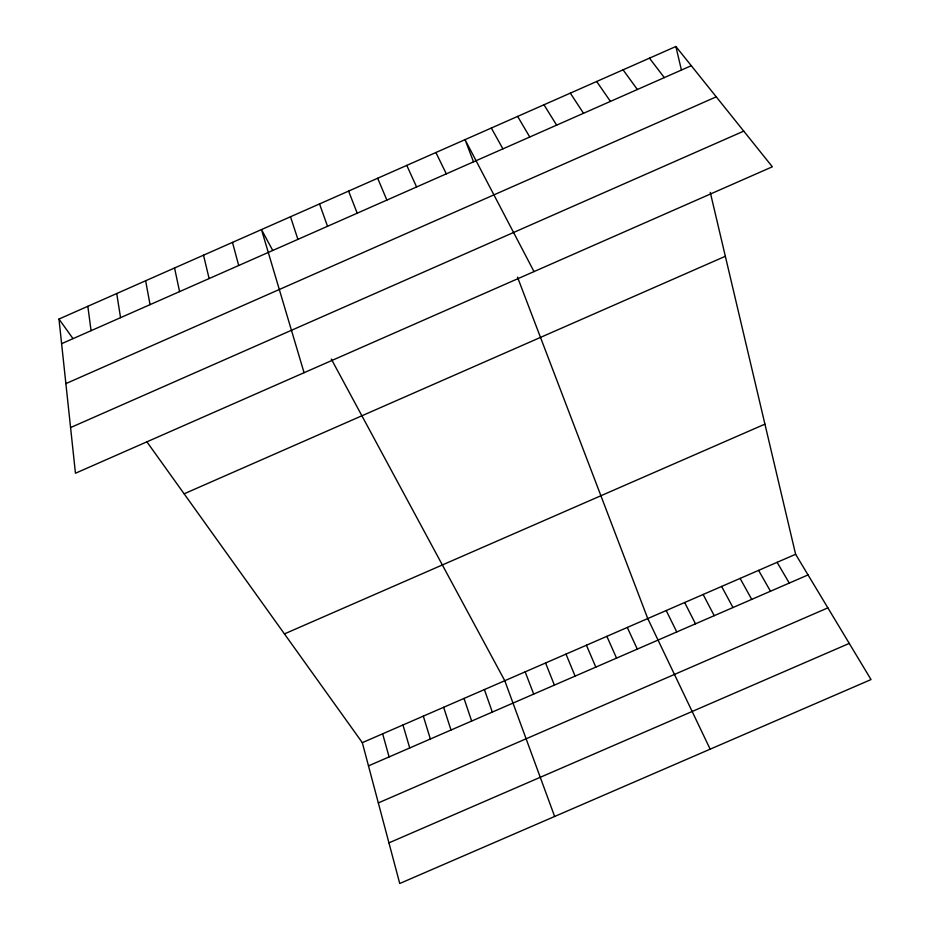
<?xml version="1.0" encoding="UTF-8"?>
<svg xmlns="http://www.w3.org/2000/svg" width="930" height="930" viewBox="0 0 930 930"><rect width="100%" height="100%" fill="white"/><g stroke="black" fill="none" stroke-linecap="round" stroke-linejoin="round"><path stroke-width="1.4" d="M58.974 319.048L675.878 46.5L772.353 166.784L75.458 473.242L58.974 319.048L72.947 338.567M61.613 343.693L691.281 65.705M65.879 383.613L716.251 96.836M70.575 427.568L743.744 131.13M184.117 493.807L725.342 256.285M284.441 633.9L764.925 424.138M146.8 441.692L362.316 742.652L795.615 554.28L710.276 192.382M368.489 765.878L808.042 574.926M378.324 802.915L827.874 607.871M388.938 842.871L849.264 643.409M649.466 58.172L664.311 77.609M623.065 69.831L637.364 89.501M596.676 81.491L610.429 101.393M570.323 93.14L583.517 113.274M543.969 104.776L556.628 125.143M795.615 554.28L871.026 679.563L399.737 883.5L362.316 742.652M517.65 116.413L529.751 137.012M777.108 562.325L789.268 583.087M758.601 570.369L770.493 591.248M491.331 128.026L502.898 148.87M740.106 578.413L751.731 599.397M721.622 586.446L732.968 607.546M272.699 250.379L261.481 229.582L304.075 372.709M331.301 359.05L504.781 680.713L554.64 816.47M703.138 594.479L714.228 615.683M534.018 271.595L465.047 139.651L473.475 161.739M684.666 602.512L695.489 623.821M666.206 610.533L676.761 631.958M435.903 152.52L446.307 173.852M710.16 749.173L647.757 618.555L517.51 277.163M627.297 627.448L637.294 649.105M406.782 165.389L416.582 186.977M606.86 636.341L616.544 658.115M586.423 645.222L595.816 667.124M377.673 178.246L386.88 200.09M565.998 654.104L575.1 676.122M545.573 662.974L554.385 685.119M348.599 191.092L357.201 213.191M525.171 671.855L533.692 694.106M319.536 203.937L327.534 226.281M484.391 689.572L492.319 712.078M464.024 698.43L471.661 721.052M290.497 216.76L297.902 239.37M443.656 707.288L451.004 730.027M423.313 716.135L430.358 739.001M402.969 724.981L409.723 747.964M382.637 733.817L389.1 756.915M232.488 242.393L238.696 265.503M203.519 255.192L209.122 278.558M675.878 46.5L681.399 69.936M174.561 267.98L179.583 291.613M145.638 280.767L150.056 304.645M116.727 293.531L120.551 317.665M87.839 306.296L91.07 330.685"/></g></svg>
